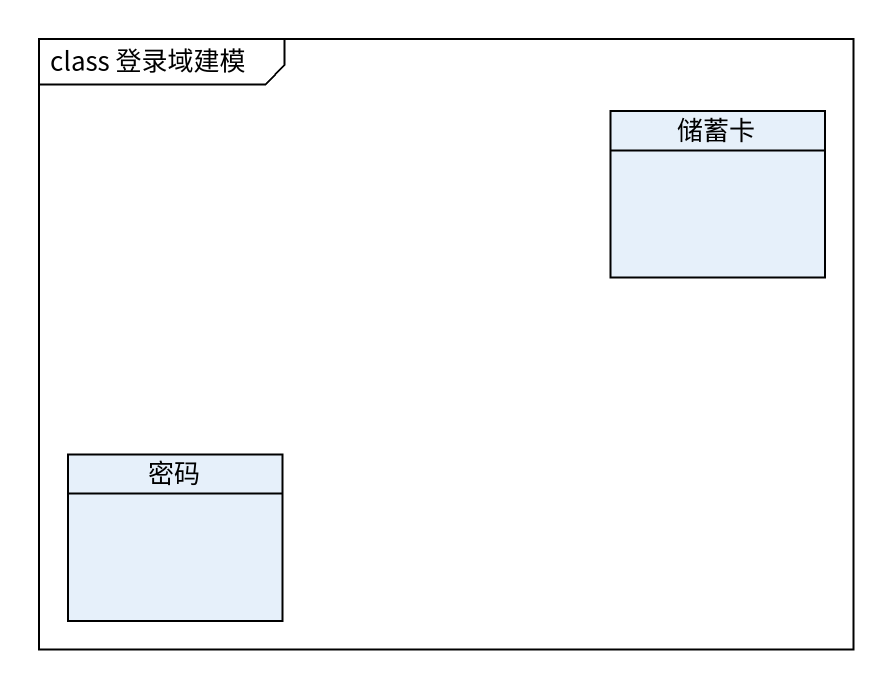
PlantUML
@startuml
mainframe class 登录域建模
hide circle
hide empty members
class 储蓄卡
class 密码
@enduml
